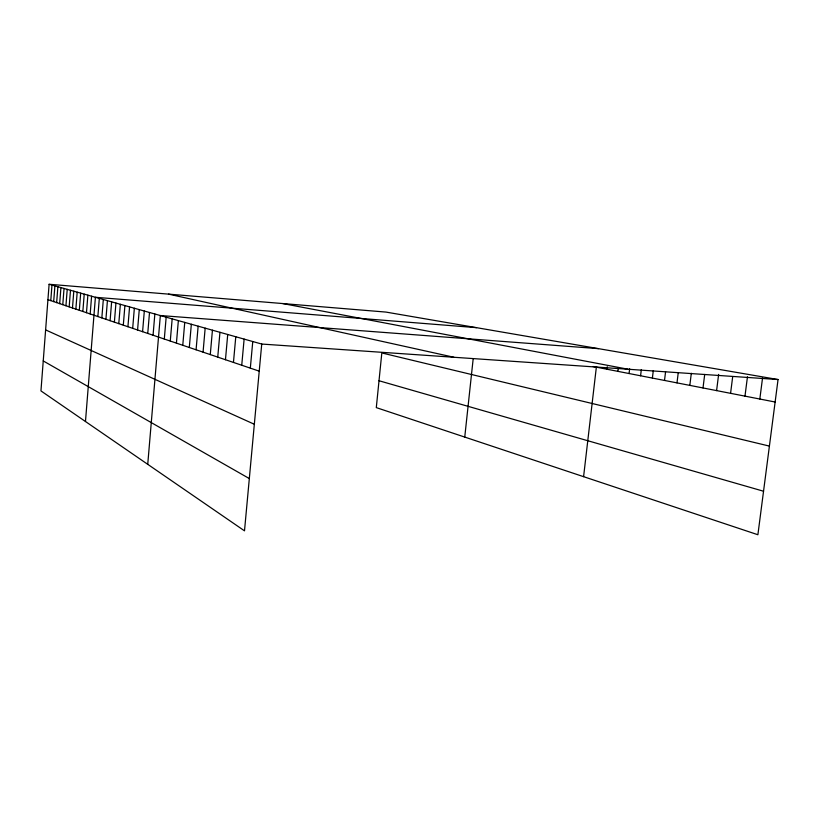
<?xml version="1.0" encoding="UTF-8"?>
<svg xmlns="http://www.w3.org/2000/svg" width="819" height="819" viewBox="0 0 819 819"><rect width="100%" height="100%" fill="white"/><g stroke="black" fill="none" stroke-linecap="round" stroke-linejoin="round"><path stroke-width="1.23" d="M49.109 284.265L40.95 390.909L244.502 530.845L261.732 344.052L49.109 284.265L385.944 312.08L778.05 379.545L757.892 534.735L376.3 407.616L381.818 352.948L769.399 446.099M50.778 300.624L51.976 285.073M53.685 301.607L54.893 285.892M56.654 302.61L57.883 286.732M59.685 303.634L60.923 287.592M62.776 304.678L64.036 288.462M65.94 305.753L67.219 289.353M69.175 306.849L70.475 290.274M72.481 307.964L73.792 291.206M75.86 309.111L77.191 292.158M79.32 310.278L80.671 293.141M82.852 311.476L84.224 294.134M86.476 312.694L87.868 295.157M90.182 313.953L91.595 296.212M85.473 421.519L95.403 297.287L476.525 327.661M97.86 316.554L99.314 298.382M101.843 317.895L103.317 299.508M105.917 319.277L107.422 300.665M110.094 320.69L111.63 301.842M114.384 322.143L115.94 303.061M118.786 323.628L120.362 304.299M123.3 325.153L124.908 305.579M127.928 326.72L129.566 306.89M132.688 328.337L134.347 308.231M137.572 329.985L139.261 309.613M142.588 331.685L144.318 311.036M147.748 333.435L149.508 312.489M153.061 335.227L154.852 313.994M147.737 464.322L160.34 315.54L598.515 348.648M164.302 339.035L166.165 317.178M170.27 341.052L172.174 318.867M176.423 343.13L178.358 320.608M182.77 345.28L184.746 322.399M189.312 347.491L191.339 324.252M196.079 349.785L198.147 326.167M203.061 352.139L205.17 328.143M210.278 354.586L212.438 330.19M217.741 357.115L219.953 332.299M225.46 359.725L227.723 334.49M233.456 362.428L235.78 336.752M241.738 365.233L244.123 339.097M250.327 368.14L252.764 341.523M464.752 437.08L473.157 358.998M583.589 476.668L596.355 367.158M606.981 369.226L607.278 366.728M617.895 371.355L618.335 367.557M629.084 373.536L629.657 368.734M640.581 375.778L641.308 369.686M652.385 378.081L653.286 370.679M664.516 380.446L665.581 371.693M676.996 382.882L678.234 372.737M689.823 385.38L691.318 373.28M703.009 387.95L704.698 374.447M716.594 390.602L718.632 374.406M730.579 393.325L732.657 376.904M744.983 396.14L747.46 376.76M759.827 399.027L762.52 378.132M261.732 344.052L778.05 379.545M282.739 303.552L628.091 369.236M593.007 366.502L775.132 402.016M168.509 294.123L453.869 357.258M379.013 380.743L763.543 491.226M47.932 299.662L259.234 371.15M45.618 329.903L254.34 424.262M43.243 360.933L249.324 478.562"/></g></svg>
